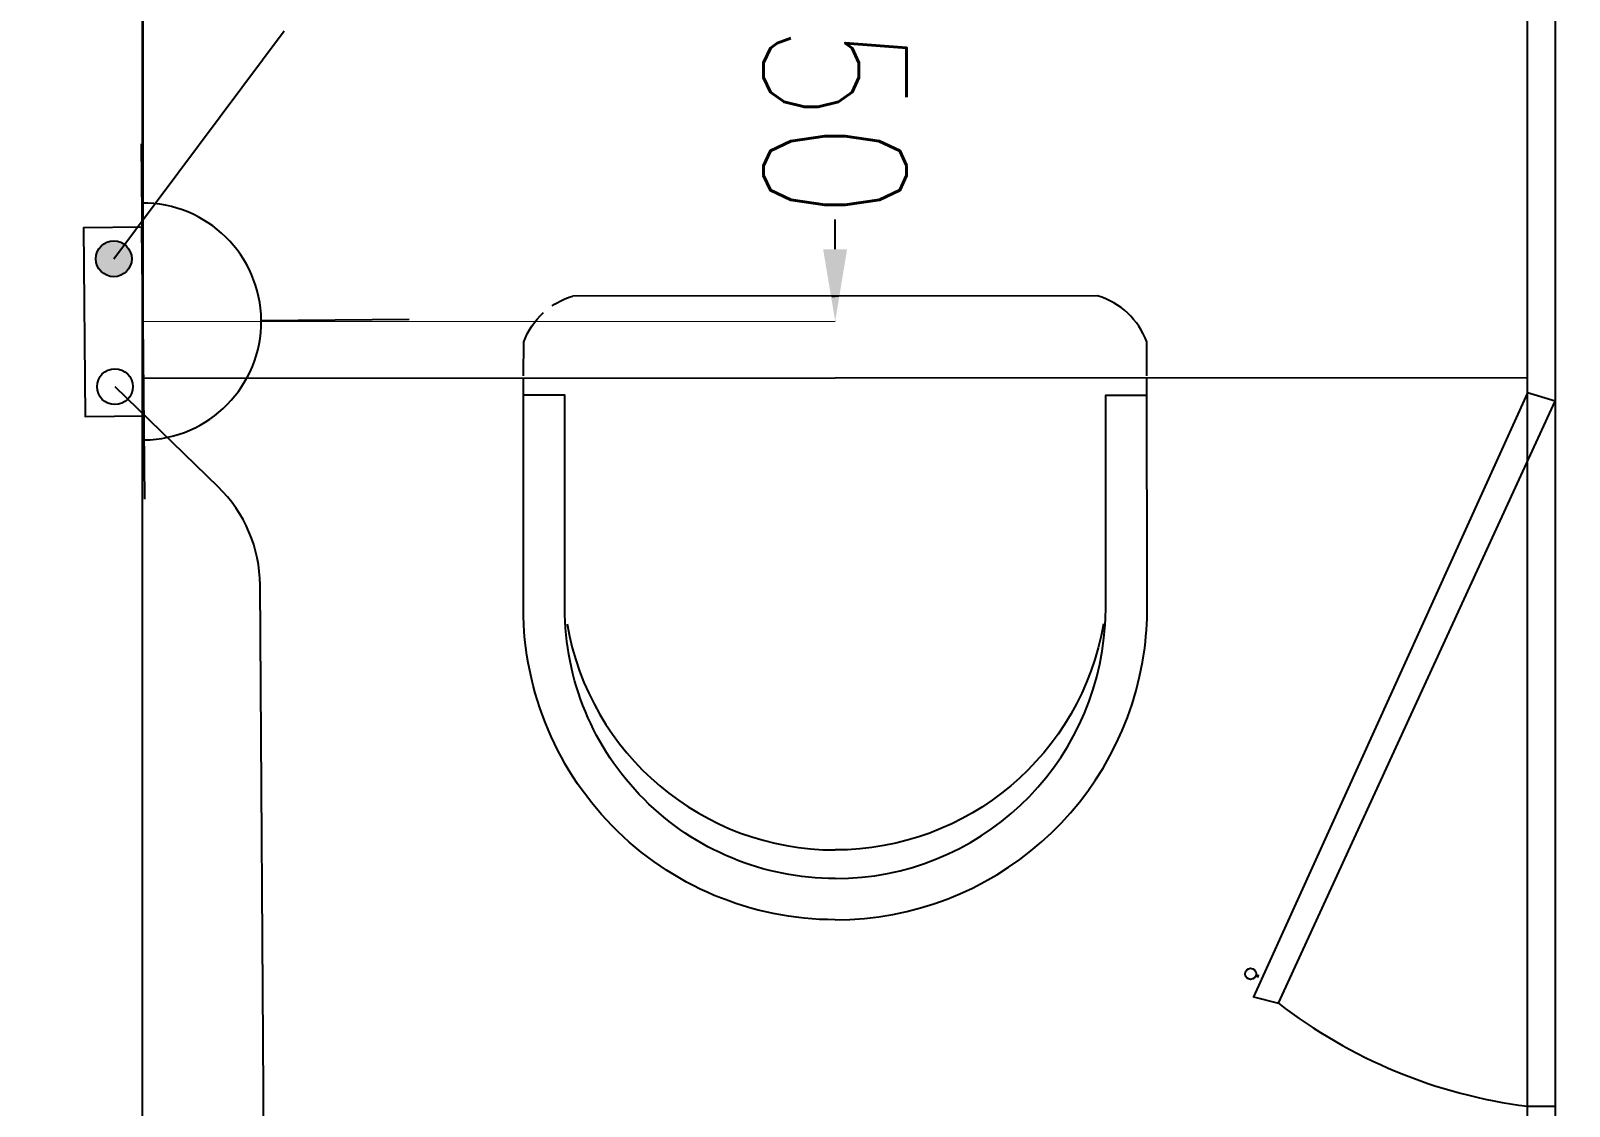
# Model space of a CAD drawing. Extents: x -678889171 to 586587, y -792238163 to 335485.
# Drawn here: x 85497 to 86608, y 36246 to 37023 of the extents above; entities that cross this region are included whole.
import ezdxf

# ---------------------------------------------------------------- set-up
doc = ezdxf.new("R2010")
doc.units = 0
doc.header["$MEASUREMENT"] = 0
doc.layers.get('0').update_dxf_attribs({"color": 8})
doc.layers.get('Defpoints').update_dxf_attribs({"color": 252})
for name, color, linetype in [('1', 8, 'Continuous'), ('9TH-FURN$0$A-SITE-PATT', 252, 'Continuous'), ('E-POW-BLOCK', 4, 'Continuous'), ('E-POW-WIR-NO', 4, 'Continuous'), ('XR-A-9TH-FLOOR$0$A-ANNO-SYMB', 252, 'Continuous'), ('XR-A-TYP.furn$0$2ND-FURN$0$XR-A-TYP-2-3-4-5-6-7-8-9-10$0$XR-A-TYP$0$TYPICAL TYPES$0$XREF_3BR$0$I-FURN', 252, 'Continuous'), ('XR-A-TYP.furn$0$2ND-FURN$0$XR-A-TYP-2-3-4-5-6-7-8-9-10$0$XR-A-TYP$0$TYPICAL TYPES$0$XREF_3BR$0$I-FURN-CHAR', 252, 'Continuous'), ('XR-A-TYP.furn$0$A-SITE-PATT', 252, 'Continuous'), ('XR-Typ24$0$XR-A-2ND-FLOOR$0$XR-A-TYP-2-3-4-5-6-7-8-9-10$0$A-WALL', 252, 'Continuous')]:
    doc.layers.add(name, color=color, linetype=linetype)
doc.styles.add('Work$0$E-M.MODUL', font='romans.shx', dxfattribs={"width": 0.8})
doc.dimstyles.new('Work$0$S-DIM', dxfattribs={"dimscale": 500, "dimtxt": 0.2065, "dimasz": 0.104, "dimexe": 0, "dimexo": 0, "dimgap": 0, "dimtad": 0, "dimdec": 0, "dimzin": 0, "dimdsep": 46, "dimtxsty": 'Work$0$E-M.MODUL', "dimcen": 0.25, "dimclrd": 5, "dimclre": 5, "dimclrt": 1, "dimadec": 0, "dimazin": 0, "dimtfac": 1, "dimtdec": 0, "dimtofl": 0, "dimtmove": 0, "dimatfit": 3, "dimfxl": 1, "dimtolj": 1, "dimtzin": 0, "dimlwe": 13, "dimarcsym": 0})

# ---------------------------------------------------------------- blocks, each defined once
blk = doc.blocks.new('SO1')
at = {"layer": 'E-POW-BLOCK'}
h = blk.add_hatch(color=3, dxfattribs=at)
h.dxf.hatch_style = 1
edge = h.paths.add_edge_path()
edge.add_arc((-0.1064, -0.0481), 0.0303, 0, 360)
at = {"layer": 'E-POW-BLOCK', "color": 3}
for p, q in [((0, 0.2), (0, 0.45)), ((-0.3, 0), (0.3, 0))]:
    blk.add_line(p, q, dxfattribs=at)
blk.add_lwpolyline([(0.1593, 0), (-0.1593, 0), (-0.1593, -0.0988), (0.1593, -0.0988)], close=True, dxfattribs=at)
for centre in [(-0.1064, -0.0481), (0.1096, -0.0481)]:
    blk.add_circle(centre, 0.0303, dxfattribs=at)
blk.add_arc((0, 0), 0.2, 0, 180, dxfattribs=at)
blk = doc.blocks.new('*D2991')
at = {"layer": '1', "color": 5, "lineweight": 13, "transparency": 16777216}
for p, q in [((85577.4, 37171.7), (86077.4, 37171.9)), ((85577.6, 36812.6), (86077.6, 36812.8))]:
    blk.add_line(p, q, dxfattribs=at)
at = {"layer": '1', "color": 5, "lineweight": -2, "transparency": 16777216}
for p, q in [((86077.5, 37119.9), (86077.5, 37098.6)), ((86077.6, 36864.8), (86077.5, 36886.2))]:
    blk.add_line(p, q, dxfattribs=at)
at = {"layer": '1', "color": 5, "transparency": 16777216}
for points in [[(86086.1, 37119.9), (86068.8, 37119.9), (86077.4, 37171.9)], [(86086.2, 36864.8), (86068.9, 36864.8), (86077.6, 36812.8)]]:
    blk.add_solid(points, dxfattribs=at)
at = {"layer": 'Defpoints', "color": 0, "transparency": 16777216}
for p in [(85577.4, 37171.7), (85577.6, 36812.6), (86077.6, 36812.8)]:
    blk.add_point(p, dxfattribs=at)
at = {"layer": '1', "color": 1, "transparency": 16777216, "insert": (86077.5, 36992.4), "char_height": 103.25, "attachment_point": 5, "rotation": 270.021, "style": 'Work$0$E-M.MODUL'}
blk.add_mtext('\\A1;350', dxfattribs=at)
blk = doc.blocks.new('XR-Typ24')
at = {"layer": 'XR-Typ24$0$XR-A-2ND-FLOOR$0$XR-A-TYP-2-3-4-5-6-7-8-9-10$0$A-WALL'}
blk.add_line((88377.6, 22378.1, 0), (88377.9, 23649.6), dxfattribs=at)
blk = doc.blocks.new('XR-A-TYP.furn$0$2ND-FURN$0$XR-A-TYP-2-3-4-5-6-7-8-9-10$0$XR-A-TYP$0$TYPICAL TYPES$0$XREF_3BR$0$A$C06C057AB')
for points in [[(266.2, 239.7), (282.6, 268.1, -0.238355), (346.3, 282.9), (787.4, 28.1)], [(136, 10, -0.037805), (156.8, 50.7), (265.1, 237.9)], [(180.3, 10, -0.015744), (188.1, 24.6), (291.3, 203.4), (256.8, 223.3)], [(564, 157.1), (566.8, 155.5, -0.237863)], [(569.7, 153.9), (566.8, 155.5, 0.237863)], [(800.1, 10, 0.076925), (787.4, 28.1)], [(264.1, -368.8, -0.377404), (136, 10, -0.367284)], [(284.1, -334.2, -0.396009), (180.3, 10, -0.383884)], [(182.2, 10.1, 0.365195), (298, -310.2)], [(182.2, 10.1, 0.000073), (182.2, 10, 0.000073)], [(790, -62.9), (806.5, -34.3, 0.120543), (804.1, 0)], [(284.1, -334.2, 0.414337), (642.8, -238), (746.1, -59.2), (780.6, -79.1)], [(264.1, -368.8, 0.421219), (681.1, -252), (789.1, -64.6)], [(633.2, -250.3, -0.365195), (298, -310.2, -1.119523)]]:
    blk.add_lwpolyline(points, format="xyb")
blk = doc.blocks.new('XR-A-TYP.furn$0$furn24')
at = {"layer": 'XR-A-TYP.furn$0$2ND-FURN$0$XR-A-TYP-2-3-4-5-6-7-8-9-10$0$XR-A-TYP$0$TYPICAL TYPES$0$XREF_3BR$0$I-FURN'}
blk.add_line((89378, 22723.8, 0), (89398, 22723.8, 0), dxfattribs=at)
at = {"layer": 'XR-A-TYP.furn$0$2ND-FURN$0$XR-A-TYP-2-3-4-5-6-7-8-9-10$0$XR-A-TYP$0$TYPICAL TYPES$0$XREF_3BR$0$I-FURN', "elevation": 0}
for points in [[(89378, 23250), (89377.9, 23650), (88377.9, 23649.6), (88378, 23249.6)], [(89378, 22214.8), (89377.9, 23650), (89397.9, 23650), (89398, 22214.8)], [(89378, 23239), (89180.2, 22802.9), (89198.1, 22798.3), (89398, 23233)]]:
    blk.add_lwpolyline(points, close=True, dxfattribs=at)
at = {"layer": 'XR-A-TYP.furn$0$2ND-FURN$0$XR-A-TYP-2-3-4-5-6-7-8-9-10$0$XR-A-TYP$0$TYPICAL TYPES$0$XREF_3BR$0$I-FURN', "ltscale": 0.5, "elevation": 0}
for points in [[(89181.7, 22817.8), (89183.6, 22817.3)], [(89182, 22818.8), (89183.9, 22818.3)]]:
    blk.add_lwpolyline(points, dxfattribs=at)
at = {"layer": 'XR-A-TYP.furn$0$2ND-FURN$0$XR-A-TYP-2-3-4-5-6-7-8-9-10$0$XR-A-TYP$0$TYPICAL TYPES$0$XREF_3BR$0$I-FURN', "ltscale": 0.5}
blk.add_circle((89178, 22819.4, 0), 4, dxfattribs=at)
at = {"layer": 'XR-A-TYP.furn$0$2ND-FURN$0$XR-A-TYP-2-3-4-5-6-7-8-9-10$0$XR-A-TYP$0$TYPICAL TYPES$0$XREF_3BR$0$I-FURN'}
blk.add_arc((89424.6, 23090.9, 0), 370.1, 232.2561, 262.7565, dxfattribs=at)
at = {"layer": 'XR-A-TYP.furn$0$2ND-FURN$0$XR-A-TYP-2-3-4-5-6-7-8-9-10$0$XR-A-TYP$0$TYPICAL TYPES$0$XREF_3BR$0$I-FURN-CHAR', "extrusion": (8.98962e-11, 3.8761e-08, 1), "xscale": -0.7439036754620617, "yscale": 0.7439036754620656, "zscale": 0.743903675462061, "rotation": 330.0068273421656}
blk.add_blockref('XR-A-TYP.furn$0$2ND-FURN$0$XR-A-TYP-2-3-4-5-6-7-8-9-10$0$XR-A-TYP$0$TYPICAL TYPES$0$XREF_3BR$0$A$C06C057AB', (89185.4, 22997.9, 0), dxfattribs=at)
blk = doc.blocks.new('XR-A-TYP.furn')
at = {"layer": 'XR-A-TYP.furn$0$A-SITE-PATT'}
blk.add_blockref('XR-A-TYP.furn$0$furn24', (0, 0), dxfattribs=at)

msp = doc.modelspace()

# ---------------------------------------------------------------- block references
at = {"layer": 'XR-A-9TH-FLOOR$0$A-ANNO-SYMB'}
msp.add_blockref('XR-Typ24', (-2800.4, 13522.1), dxfattribs=at)

# ---------------------------------------------------------------- next in the draw order: block references
at = {"layer": '9TH-FURN$0$A-SITE-PATT'}
msp.add_blockref('XR-A-TYP.furn', (-2800.4, 13522.1), dxfattribs=at)

# ---------------------------------------------------------------- next in the draw order: linework, layer by layer
at = {"layer": '1', "color": 4}
for p, q in [((85556.6, 36857.9, 0), (85679.7, 37022.6, 0)), ((85557.4, 36765.6, 0), (85631.9, 36693.2, 0))]:
    msp.add_line(p, q, dxfattribs=at)
at = {"layer": '1', "color": 4, "extrusion": (2.17351e-05, 1.43781e-07, 1)}
msp.add_arc((85562.3, 36621.5, 1.9), 100, 0.379, 45.8451, dxfattribs=at)
at = {"layer": 'E-POW-WIR-NO', "extrusion": (1.60515e-27, -1.2021e-28, -1)}
msp.add_line((85676.3, 34500.5, 0), (85662.3, 36622.1, 0), dxfattribs=at)

# ---------------------------------------------------------------- next in the draw order: block references
at = {"layer": 'E-POW-BLOCK', "extrusion": (2.5486e-07, -1.02164e-05, 1), "xscale": 427.5336916951276, "yscale": 427.5336916951276, "zscale": 427.5336916951276, "rotation": 270.531195418227}
msp.add_blockref('SO1', (85577.6, 36812.6, -0.4), dxfattribs=at)

# ---------------------------------------------------------------- next in the draw order: dimensions: what is measured, and where the dimension line sits
at = {"layer": '1', "color": 4}
dim = msp.add_aligned_dim(p1=(85577.4, 37171.7), p2=(85577.6, 36812.6), distance=500, text='350', dimstyle='Work$0$S-DIM', dxfattribs=at)
dim.commit()
dim.dimension.update_dxf_attribs({"geometry": '*D2991', "text_midpoint": (86077.5, 36992.4)})

doc.saveas('drawing.dxf')
